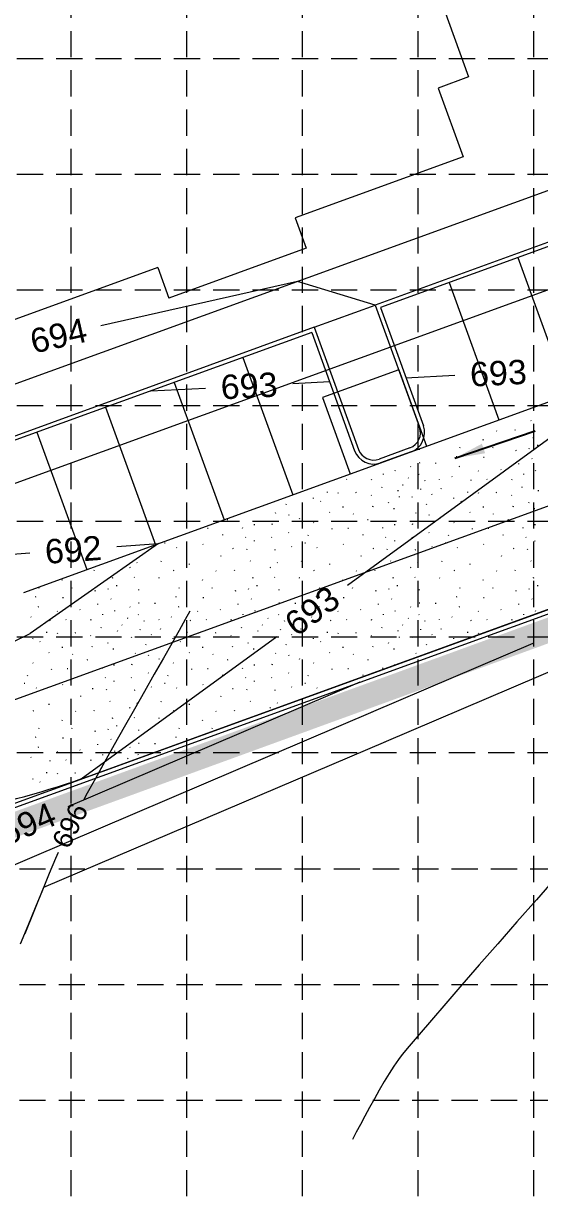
# Model space of a CAD drawing. Header units: feet. Extents: x 16394 to 17307, y 17282 to 17854.
# Drawn here: x 16830.6 to 16894.2, y 17356.9 to 17501.2 of the extents above; entities that cross this region are included whole.
import ezdxf
from ezdxf.enums import TextEntityAlignment as Align

# ---------------------------------------------------------------- set-up
doc = ezdxf.new("R2010")
doc.units = ezdxf.units.FT
doc.header["$MEASUREMENT"] = 0
doc.linetypes.add('DGN Style 5', pattern=[16.057456, 6.881767, -9.175689])
doc.linetypes.add('HIDDEN', pattern=[0.375, 0.25, -0.125])
for name, color, linetype, lineweight in [('_0', 1, 'Continuous', 0), ('Level 1', 7, 'Continuous', 0), ('Level 17', 7, 'Continuous', 0), ('Level 25', 7, 'Continuous', 0), ('Level 38', 7, 'Continuous', 0), ('Level 4', 7, 'Continuous', 0), ('Level 5', 7, 'Continuous', 0), ('Level 51', 7, 'Continuous', 0)]:
    doc.layers.add(name, color=color, linetype=linetype, lineweight=lineweight)
doc.layers.add('GRID', color=254, linetype='HIDDEN')
doc.layers.add('LIMITS OF DISTURBANCE', color=1, linetype='HIDDEN')
doc.styles.get("Standard").update_dxf_attribs({"font": 'ARIAL.TTF'})
doc.styles.add('Style-ENGINEERING', font='ENGINEERING.shx')
doc.dimstyles.get("Standard").update_dxf_attribs({"dimtxt": 0.18, "dimasz": 0.18, "dimexe": 0.18, "dimexo": 0.0625, "dimgap": 0.09, "dimtad": 0, "dimtih": 1, "dimtoh": 1, "dimdec": 4, "dimzin": 0, "dimdsep": 46, "dimtxsty": 'Standard', "dimcen": 0.09, "dimadec": 0, "dimazin": 0, "dimtfac": 1, "dimtdec": 4, "dimtofl": 0, "dimtmove": 0, "dimatfit": 3, "dimfxl": 0, "dimtolj": 1, "dimtzin": 0, "dimarcsym": 0})

msp = doc.modelspace()

# ---------------------------------------------------------------- linework, layer by layer
at = {"layer": 'GRID', "color": 252, "linetype": 'HIDDEN', "lineweight": 0, "ltscale": 12.9}
for p, q in [((16836.43, 17838.88), (16836.43, 17340.07)), ((16850.68, 17838.88), (16850.68, 17340.07)), ((16864.93, 17838.88), (16864.93, 17340.07)), ((16879.18, 17838.88), (16879.18, 17340.07)), ((16893.43, 17838.88), (16893.43, 17340.07)), ((16408.93, 17496.88), (17292.43, 17496.88)), ((16408.93, 17482.63), (17292.43, 17482.63)), ((16408.93, 17468.38), (17292.43, 17468.38)), ((16408.93, 17454.13), (17292.43, 17454.13)), ((16408.93, 17439.88), (17292.43, 17439.88)), ((16408.93, 17425.63), (17292.43, 17425.63)), ((16408.93, 17411.38), (17292.43, 17411.38)), ((16409.25, 17397.07), (17292.75, 17397.07)), ((16409.25, 17382.82), (17292.75, 17382.82)), ((16409.25, 17368.57), (17292.75, 17368.57))]:
    msp.add_line(p, q, dxfattribs=at)
at = {"layer": 'Level 1', "color": 7, "linetype": 'Continuous', "lineweight": 0}
msp.add_line((16820.63, 17414.69), (17136.81, 17529.54), dxfattribs=at)
at = {"layer": 'Level 1', "color": 35, "linetype": 'DGN Style 5', "lineweight": 0}
for p, q in [((16850.53, 17427.78), (16849.78, 17426.44)), ((16851.08, 17428.79), (16850.53, 17427.78)), ((16849.78, 17426.44), (16848.88, 17424.84)), ((16848.88, 17424.84), (16847.85, 17423.02)), ((16847.85, 17423.02), (16846.72, 17421.03)), ((16846.72, 17421.03), (16845.51, 17418.92)), ((16845.51, 17418.92), (16844.27, 17416.73)), ((16844.27, 17416.73), (16843.01, 17414.52)), ((16843.01, 17414.52), (16841.77, 17412.33)), ((16841.77, 17412.33), (16840.58, 17410.21)), ((16840.58, 17410.21), (16839.46, 17408.21)), ((16839.46, 17408.21), (16838.45, 17406.38)), ((16838.45, 17406.38), (16838.03, 17405.59)), ((16834.87, 17399.06), (16834.56, 17398.34)), ((16834.56, 17398.34), (16833.78, 17396.48)), ((16833.78, 17396.48), (16832.93, 17394.44)), ((16896.18, 17395.99), (16893.77, 17393.26)), ((16832.93, 17394.44), (16832.04, 17392.28)), ((16893.77, 17393.26), (16891.37, 17390.53)), ((16832.04, 17392.28), (16831.13, 17390.05)), ((16891.37, 17390.53), (16889.01, 17387.83)), ((16831.13, 17390.05), (16830.21, 17387.78)), ((16889.01, 17387.83), (16886.73, 17385.23)), ((16886.73, 17385.23), (16884.58, 17382.76)), ((16884.58, 17382.76), (16882.61, 17380.48)), ((16882.61, 17380.48), (16880.84, 17378.43)), ((16880.84, 17378.43), (16879.33, 17376.67)), ((16879.33, 17376.67), (16878.12, 17375.24)), ((16878.12, 17375.24), (16877.26, 17374.2)), ((16876.22, 17372.77), (16875.63, 17371.85)), ((16876.78, 17373.59), (16876.22, 17372.77)), ((16877.26, 17374.2), (16876.78, 17373.59)), ((16875.63, 17371.85), (16875.03, 17370.86)), ((16875.03, 17370.86), (16874.43, 17369.82)), ((16873.82, 17368.75), (16873.23, 17367.68)), ((16874.43, 17369.82), (16873.82, 17368.75)), ((16873.23, 17367.68), (16872.65, 17366.62)), ((16872.1, 17365.59), (16871.59, 17364.63)), ((16872.65, 17366.62), (16872.1, 17365.59)), ((16871.59, 17364.63), (16871.11, 17363.75))]:
    msp.add_line(p, q, dxfattribs=at)
at = {"layer": 'Level 17', "color": 7, "linetype": 'Continuous', "lineweight": 0}
for p, q in [((16879.97, 17509.64), (16885.43, 17494.6)), ((16885.43, 17494.6), (16881.67, 17493.23)), ((16881.67, 17493.23), (16884.74, 17484.77)), ((16884.74, 17484.77), (16864.06, 17477.26)), ((16864.06, 17477.26), (16865.43, 17473.5)), ((16865.43, 17473.5), (16848.51, 17467.36)), ((16847.14, 17471.12), (16820.83, 17461.56)), ((16847.14, 17471.12), (16848.51, 17467.36))]:
    msp.add_line(p, q, dxfattribs=at)
at = {"layer": 'Level 25', "color": 7, "linetype": 'Continuous', "lineweight": 0}
for p, q in [((16941.91, 17485.35), (16809.88, 17437.39)), ((16928.69, 17466.71), (16830.6, 17431.08)), ((16876.82, 17458.51), (16867.42, 17455.1)), ((16876.82, 17458.51), (16880.23, 17449.11)), ((16867.42, 17455.1), (16870.83, 17445.7)), ((16838.79, 17408.53), (16963.27, 17453.74))]:
    msp.add_line(p, q, dxfattribs=at)
msp.add_arc((16804.65, 17502.52), 100, 270.6587, 289.9625, dxfattribs=at)
at = {"layer": 'Level 38', "color": 7, "linetype": 'Continuous', "lineweight": 0}
for p, q in [((16914.95, 17487.79), (16817.56, 17452.41)), ((16925.61, 17485.28), (16873.92, 17466.5)), ((16925.31, 17484.64), (16874.56, 17466.2)), ((16891.48, 17472.35), (16897.62, 17455.43)), ((16883.02, 17469.27), (16889.16, 17452.35)), ((16866.4, 17463.77), (16873.92, 17466.5)), ((16873.92, 17466.5), (16879.38, 17451.46)), ((16874.56, 17466.2), (16879.85, 17451.63)), ((16866.4, 17463.77), (16823.16, 17448.06)), ((16866.4, 17463.77), (16871.86, 17448.73)), ((16866.1, 17463.13), (16823.8, 17447.76)), ((16866.1, 17463.13), (16871.39, 17448.56)), ((16857.64, 17460.06), (16863.78, 17443.14)), ((16849.18, 17456.98), (16855.33, 17440.06)), ((16822.19, 17402.49), (16963.27, 17453.74)), ((16840.72, 17453.91), (16846.87, 17436.99)), ((16822.36, 17402.02), (16963.44, 17453.27)), ((16832.26, 17450.84), (16838.41, 17433.92)), ((16878.18, 17448.9), (16874.42, 17447.53)), ((16878.35, 17448.43), (16874.59, 17447.06))]:
    msp.add_line(p, q, dxfattribs=at)
for centre, radius, start, end in [((16877.5, 17450.78), 2, 289.9625, 19.9625), ((16877.5, 17450.78), 2.5, 289.9625, 19.9625), ((16873.74, 17449.41), 2.5, 199.9625, 289.9625), ((16873.74, 17449.41), 2, 199.9625, 289.9625)]:
    msp.add_arc(centre, radius, start, end, dxfattribs=at)
at = {"layer": 'Level 5', "color": 35, "linetype": 'Continuous', "lineweight": 0}
for p, q in [((16864.35, 17469.41), (16840.15, 17463.93)), ((16873.92, 17466.5), (16864.35, 17469.41)), ((16870.49, 17432.01), (16907.68, 17459.08)), ((16863.76, 17456.83), (16868.3, 17457.07)), ((16877.7, 17457.55), (16883.72, 17457.85)), ((16846.31, 17455.94), (16853.02, 17456.28)), ((16941.15, 17440.85), (16874.98, 17412.63)), ((16847.25, 17437.13), (16831.44, 17426.05)), ((16842.1, 17436.76), (16847.25, 17437.13)), ((16828.17, 17435.75), (16831.38, 17435.98)), ((16805.68, 17413.58), (16831.44, 17426.05)), ((16837.72, 17408.14), (16861.8, 17425.68)), ((16893.35, 17424.81), (16873.41, 17416.31)), ((16872.04, 17420.07), (16836.05, 17404.72)), ((16873.61, 17416.39), (16785.78, 17378.93)), ((16875.18, 17412.71), (16833.06, 17394.75)), ((16833.06, 17394.75), (16830.79, 17389.07))]:
    msp.add_line(p, q, dxfattribs=at)
at = {"layer": 'Level 51', "color": 254, "linetype": 'Continuous', "lineweight": 0}
for p, q in [((16893.12, 17452.24), (16893.07, 17452.29)), ((16888.89, 17450.99), (16888.84, 17451.03)), ((16891.17, 17451.09), (16891.2, 17451.18)), ((16887.23, 17449.88), (16887.26, 17449.97)), ((16893.44, 17450.17), (16893.34, 17450.15)), ((16893.93, 17449.18), (16893.96, 17449.27)), ((16879.36, 17448.67), (16879.39, 17448.76)), ((16883.97, 17447.83), (16883.88, 17447.81)), ((16884.34, 17448.92), (16884.37, 17449.01)), ((16888.4, 17448.92), (16888.43, 17449.01)), ((16891.3, 17448.58), (16891.21, 17448.56)), ((16892.88, 17448.79), (16892.91, 17448.88)), ((16874.31, 17446.91), (16874.32, 17446.96)), ((16878.31, 17446.58), (16878.26, 17446.63)), ((16879.41, 17447.07), (16879.32, 17447.05)), ((16881.37, 17447), (16881.4, 17447.09)), ((16884.31, 17446.61), (16884.21, 17446.59)), ((16887.36, 17447.74), (16887.27, 17447.72)), ((16891.59, 17446.91), (16891.62, 17447)), ((16893.24, 17447.56), (16893.2, 17447.61)), ((16870.43, 17445.01), (16870.39, 17445.06)), ((16873.47, 17444.99), (16873.5, 17445.08)), ((16874.93, 17445.62), (16874.96, 17445.71)), ((16876.4, 17446.09), (16876.43, 17446.18)), ((16878.04, 17445.19), (16877.99, 17445.24)), ((16879.34, 17445.64), (16879.3, 17445.69)), ((16881.86, 17445.01), (16881.82, 17445.06)), ((16883.39, 17445.33), (16883.35, 17445.37)), ((16885.73, 17444.92), (16885.64, 17444.88)), ((16886.63, 17446.05), (16886.59, 17446.09)), ((16887.71, 17445.01), (16887.67, 17445.06)), ((16889.43, 17446.23), (16889.39, 17446.27)), ((16890.75, 17444.99), (16890.78, 17445.08)), ((16892.21, 17445.62), (16892.24, 17445.71)), ((16893.68, 17446.09), (16893.71, 17446.18)), ((16868.03, 17443.43), (16868.06, 17443.52)), ((16874.73, 17444.02), (16874.76, 17444.11)), ((16876.74, 17443.6), (16876.77, 17443.69)), ((16877.28, 17444.38), (16877.32, 17444.36)), ((16877.32, 17444.36), (16877.33, 17444.34)), ((16879.53, 17443.77), (16879.56, 17443.86)), ((16880.06, 17444.83), (16880.02, 17444.88)), ((16882.04, 17443.85), (16882.07, 17443.94)), ((16885.31, 17443.43), (16885.34, 17443.52)), ((16892.01, 17444.02), (16892.04, 17444.11)), ((16894.02, 17443.6), (16894.05, 17443.69)), ((16862.96, 17441.92), (16862.99, 17442.01)), ((16866.31, 17442.67), (16866.34, 17442.76)), ((16867.21, 17442.32), (16867.17, 17442.36)), ((16869.36, 17443.34), (16869.39, 17443.43)), ((16871.59, 17443.41), (16871.5, 17443.39)), ((16873.45, 17443.03), (16873.41, 17443.07)), ((16875.56, 17442.13), (16875.59, 17442.21)), ((16876.9, 17442.85), (16876.93, 17442.94)), ((16878.48, 17442.84), (16878.51, 17442.93)), ((16880.24, 17441.92), (16880.27, 17442.01)), ((16880.93, 17443.15), (16880.89, 17443.2)), ((16883.59, 17442.67), (16883.62, 17442.76)), ((16884.49, 17442.32), (16884.45, 17442.36)), ((16886.64, 17443.34), (16886.67, 17443.43)), ((16888.87, 17443.41), (16888.78, 17443.39)), ((16890.73, 17443.03), (16890.69, 17443.07)), ((16892.84, 17442.13), (16892.87, 17442.21)), ((16861.68, 17440.85), (16861.64, 17440.9)), ((16863.32, 17440.6), (16863.27, 17440.65)), ((16868.34, 17440.94), (16868.3, 17440.98)), ((16870, 17441.62), (16869.91, 17441.6)), ((16871.23, 17440.73), (16871.19, 17440.77)), ((16873.64, 17441.67), (16873.67, 17441.76)), ((16876.28, 17441.41), (16876.19, 17441.39)), ((16878.96, 17440.85), (16878.92, 17440.9)), ((16880.6, 17440.6), (16880.55, 17440.65)), ((16885.62, 17440.94), (16885.58, 17440.98)), ((16887.28, 17441.62), (16887.19, 17441.6)), ((16888.51, 17440.73), (16888.47, 17440.77)), ((16890.92, 17441.67), (16890.95, 17441.76)), ((16893.56, 17441.41), (16893.47, 17441.39)), ((16855.78, 17440.07), (16855.68, 17440.05)), ((16857.57, 17439.03), (16857.6, 17439.12)), ((16859.09, 17439.44), (16858.99, 17439.42)), ((16861.24, 17439.49), (16861.27, 17439.58)), ((16864.59, 17440.16), (16864.62, 17440.25)), ((16866.37, 17439.68), (16866.33, 17439.73)), ((16873.06, 17440.07), (16872.96, 17440.05)), ((16874.85, 17439.03), (16874.88, 17439.12)), ((16876.37, 17439.44), (16876.27, 17439.42)), ((16878.52, 17439.49), (16878.55, 17439.58)), ((16881.87, 17440.16), (16881.9, 17440.25)), ((16883.65, 17439.68), (16883.61, 17439.73)), ((16890.34, 17440.07), (16890.24, 17440.05)), ((16892.13, 17439.03), (16892.16, 17439.12)), ((16893.65, 17439.44), (16893.55, 17439.42)), ((16853.35, 17438.99), (16853.26, 17438.97)), ((16855.14, 17438.16), (16855.17, 17438.25)), ((16857.97, 17437.89), (16857.93, 17437.93)), ((16861.21, 17437.88), (16861.16, 17437.92)), ((16863.28, 17438.43), (16863.23, 17438.48)), ((16865.68, 17438.11), (16865.71, 17438.2)), ((16868.61, 17438.91), (16868.64, 17439)), ((16870.63, 17438.99), (16870.54, 17438.97)), ((16872.42, 17438.16), (16872.45, 17438.25)), ((16875.25, 17437.89), (16875.21, 17437.93)), ((16878.49, 17437.88), (16878.44, 17437.92)), ((16880.56, 17438.43), (16880.51, 17438.48)), ((16882.96, 17438.11), (16882.99, 17438.2)), ((16885.89, 17438.91), (16885.92, 17439)), ((16887.91, 17438.99), (16887.82, 17438.97)), ((16889.7, 17438.16), (16889.73, 17438.25)), ((16892.53, 17437.89), (16892.49, 17437.93)), ((16846.37, 17436.72), (16846.33, 17436.76)), ((16848.07, 17437.19), (16847.98, 17437.17)), ((16849.51, 17436.59), (16849.47, 17436.64)), ((16852.74, 17437.01), (16852.69, 17437.06)), ((16856.45, 17436.52), (16856.35, 17436.5)), ((16858.11, 17436.4), (16858.14, 17436.49)), ((16859.04, 17437.42), (16859.07, 17437.51)), ((16861.61, 17436.35), (16861.52, 17436.31)), ((16863.65, 17436.72), (16863.61, 17436.76)), ((16865.35, 17437.19), (16865.26, 17437.17)), ((16866.79, 17436.59), (16866.75, 17436.64)), ((16870.02, 17437.01), (16869.97, 17437.06)), ((16873.73, 17436.52), (16873.63, 17436.5)), ((16875.39, 17436.4), (16875.42, 17436.49)), ((16876.32, 17437.42), (16876.35, 17437.51)), ((16878.89, 17436.35), (16878.8, 17436.31)), ((16880.93, 17436.72), (16880.89, 17436.76)), ((16882.63, 17437.19), (16882.54, 17437.17)), ((16884.07, 17436.59), (16884.03, 17436.64)), ((16887.3, 17437.01), (16887.25, 17437.06)), ((16891.01, 17436.52), (16890.91, 17436.5)), ((16892.67, 17436.4), (16892.7, 17436.49)), ((16893.6, 17437.42), (16893.63, 17437.51)), ((16847.56, 17434.9), (16847.59, 17434.99)), ((16854.93, 17435.57), (16854.96, 17435.66)), ((16858.56, 17434.96), (16858.51, 17435.01)), ((16864.84, 17434.9), (16864.87, 17434.99)), ((16872.21, 17435.57), (16872.24, 17435.66)), ((16875.84, 17434.96), (16875.79, 17435.01)), ((16882.12, 17434.9), (16882.15, 17434.99)), ((16889.49, 17435.57), (16889.52, 17435.66)), ((16893.12, 17434.96), (16893.07, 17435.01)), ((16839.33, 17433.81), (16839.36, 17433.9)), ((16843.75, 17434.2), (16843.66, 17434.15)), ((16844.6, 17434.74), (16844.56, 17434.78)), ((16849.12, 17433.8), (16849.03, 17433.78)), ((16851.04, 17434.56), (16851.07, 17434.65)), ((16854.33, 17433.71), (16854.28, 17433.75)), ((16856.61, 17433.81), (16856.64, 17433.9)), ((16861.03, 17434.2), (16860.94, 17434.15)), ((16861.88, 17434.74), (16861.84, 17434.78)), ((16866.4, 17433.8), (16866.31, 17433.78)), ((16868.32, 17434.56), (16868.35, 17434.65)), ((16871.61, 17433.71), (16871.56, 17433.75)), ((16873.89, 17433.81), (16873.92, 17433.9)), ((16878.31, 17434.2), (16878.22, 17434.15)), ((16879.16, 17434.74), (16879.12, 17434.78)), ((16883.68, 17433.8), (16883.59, 17433.78)), ((16885.6, 17434.56), (16885.63, 17434.65)), ((16888.89, 17433.71), (16888.84, 17433.75)), ((16891.17, 17433.81), (16891.2, 17433.9)), ((16835.39, 17432.6), (16835.42, 17432.69)), ((16841.6, 17432.89), (16841.5, 17432.87)), ((16842.09, 17431.9), (16842.12, 17431.99)), ((16844.29, 17432.94), (16844.24, 17432.99)), ((16847.34, 17432.87), (16847.29, 17432.92)), ((16852.67, 17432.6), (16852.7, 17432.69)), ((16858.88, 17432.89), (16858.78, 17432.87)), ((16859.37, 17431.9), (16859.4, 17431.99)), ((16861.57, 17432.94), (16861.52, 17432.99)), ((16864.62, 17432.87), (16864.57, 17432.92)), ((16869.95, 17432.6), (16869.98, 17432.69)), ((16876.16, 17432.89), (16876.06, 17432.87)), ((16876.65, 17431.9), (16876.68, 17431.99)), ((16878.85, 17432.94), (16878.8, 17432.99)), ((16881.9, 17432.87), (16881.85, 17432.92)), ((16887.23, 17432.6), (16887.26, 17432.69)), ((16893.44, 17432.89), (16893.34, 17432.87)), ((16893.93, 17431.9), (16893.96, 17431.99)), ((16832.13, 17430.55), (16832.04, 17430.53)), ((16832.5, 17431.64), (16832.53, 17431.73)), ((16835.52, 17430.46), (16835.43, 17430.44)), ((16836.56, 17431.64), (16836.59, 17431.73)), ((16839.46, 17431.3), (16839.37, 17431.28)), ((16841.04, 17431.51), (16841.07, 17431.6)), ((16844.8, 17431.39), (16844.83, 17431.48)), ((16849.41, 17430.55), (16849.32, 17430.53)), ((16849.78, 17431.64), (16849.81, 17431.73)), ((16852.8, 17430.46), (16852.71, 17430.44)), ((16853.84, 17431.64), (16853.87, 17431.73)), ((16856.74, 17431.3), (16856.65, 17431.28)), ((16858.32, 17431.51), (16858.35, 17431.6)), ((16862.08, 17431.39), (16862.11, 17431.48)), ((16866.69, 17430.55), (16866.6, 17430.53)), ((16867.06, 17431.64), (16867.09, 17431.73)), ((16870.08, 17430.46), (16869.99, 17430.44)), ((16871.12, 17431.64), (16871.15, 17431.73)), ((16874.02, 17431.3), (16873.93, 17431.28)), ((16875.6, 17431.51), (16875.63, 17431.6)), ((16879.36, 17431.39), (16879.39, 17431.48)), ((16883.97, 17430.55), (16883.88, 17430.53)), ((16884.34, 17431.64), (16884.37, 17431.73)), ((16887.36, 17430.46), (16887.27, 17430.44)), ((16888.4, 17431.64), (16888.43, 17431.73)), ((16891.3, 17431.3), (16891.21, 17431.28)), ((16892.88, 17431.51), (16892.91, 17431.6)), ((16832.47, 17429.33), (16832.37, 17429.31)), ((16839.75, 17429.63), (16839.78, 17429.72)), ((16841.4, 17430.28), (16841.36, 17430.33)), ((16843.75, 17429.3), (16843.7, 17429.35)), ((16844.85, 17429.79), (16844.76, 17429.77)), ((16846.81, 17429.72), (16846.84, 17429.81)), ((16849.75, 17429.33), (16849.65, 17429.31)), ((16857.03, 17429.63), (16857.06, 17429.72)), ((16858.68, 17430.28), (16858.64, 17430.33)), ((16861.03, 17429.3), (16860.98, 17429.35)), ((16862.13, 17429.79), (16862.04, 17429.77)), ((16864.09, 17429.72), (16864.12, 17429.81)), ((16867.03, 17429.33), (16866.93, 17429.31)), ((16874.31, 17429.63), (16874.34, 17429.72)), ((16875.96, 17430.28), (16875.92, 17430.33)), ((16878.31, 17429.3), (16878.26, 17429.35)), ((16879.41, 17429.79), (16879.32, 17429.77)), ((16881.37, 17429.72), (16881.4, 17429.81)), ((16884.31, 17429.33), (16884.21, 17429.31)), ((16891.59, 17429.63), (16891.62, 17429.72)), ((16893.24, 17430.28), (16893.2, 17430.33)), ((16831.55, 17428.05), (16831.51, 17428.09)), ((16833.89, 17427.64), (16833.8, 17427.6)), ((16834.79, 17428.77), (16834.75, 17428.81)), ((16835.87, 17427.73), (16835.83, 17427.78)), ((16837.59, 17428.95), (16837.55, 17428.99)), ((16838.91, 17427.71), (16838.94, 17427.8)), ((16840.37, 17428.34), (16840.4, 17428.43)), ((16841.84, 17428.81), (16841.87, 17428.9)), ((16843.48, 17427.91), (16843.43, 17427.96)), ((16844.78, 17428.36), (16844.74, 17428.41)), ((16845.5, 17427.55), (16845.46, 17427.6)), ((16847.3, 17427.73), (16847.26, 17427.78)), ((16848.83, 17428.05), (16848.79, 17428.09)), ((16851.17, 17427.64), (16851.08, 17427.6)), ((16852.07, 17428.77), (16852.03, 17428.81)), ((16853.15, 17427.73), (16853.11, 17427.78)), ((16854.87, 17428.95), (16854.83, 17428.99)), ((16856.19, 17427.71), (16856.22, 17427.8)), ((16857.65, 17428.34), (16857.68, 17428.43)), ((16859.12, 17428.81), (16859.15, 17428.9)), ((16860.76, 17427.91), (16860.71, 17427.96)), ((16862.06, 17428.36), (16862.02, 17428.41)), ((16862.78, 17427.55), (16862.74, 17427.6)), ((16864.58, 17427.73), (16864.54, 17427.78)), ((16866.11, 17428.05), (16866.07, 17428.09)), ((16868.45, 17427.64), (16868.36, 17427.6)), ((16869.35, 17428.77), (16869.31, 17428.81)), ((16870.43, 17427.73), (16870.39, 17427.78)), ((16872.15, 17428.95), (16872.11, 17428.99)), ((16873.47, 17427.71), (16873.5, 17427.8)), ((16874.93, 17428.34), (16874.96, 17428.43)), ((16876.4, 17428.81), (16876.43, 17428.9)), ((16878.04, 17427.91), (16877.99, 17427.96)), ((16879.34, 17428.36), (16879.3, 17428.41)), ((16880.06, 17427.55), (16880.02, 17427.6)), ((16881.86, 17427.73), (16881.82, 17427.78)), ((16883.39, 17428.05), (16883.35, 17428.09)), ((16885.73, 17427.64), (16885.64, 17427.6)), ((16886.63, 17428.77), (16886.59, 17428.81)), ((16887.71, 17427.73), (16887.67, 17427.78)), ((16889.43, 17428.95), (16889.39, 17428.99)), ((16890.75, 17427.71), (16890.78, 17427.8)), ((16892.21, 17428.34), (16892.24, 17428.43)), ((16893.68, 17428.81), (16893.71, 17428.9)), ((16833.47, 17426.15), (16833.5, 17426.24)), ((16834.8, 17426.06), (16834.83, 17426.15)), ((16837.03, 17426.13), (16836.94, 17426.11)), ((16840.17, 17426.74), (16840.2, 17426.83)), ((16842.18, 17426.32), (16842.21, 17426.41)), ((16842.72, 17427.1), (16842.76, 17427.08)), ((16842.76, 17427.08), (16842.77, 17427.06)), ((16844.97, 17426.49), (16845, 17426.58)), ((16847.48, 17426.57), (16847.51, 17426.66)), ((16850.75, 17426.15), (16850.78, 17426.24)), ((16852.08, 17426.06), (16852.11, 17426.15)), ((16854.31, 17426.13), (16854.22, 17426.11)), ((16857.45, 17426.74), (16857.48, 17426.83)), ((16859.46, 17426.32), (16859.49, 17426.41)), ((16860, 17427.1), (16860.04, 17427.08)), ((16860.04, 17427.08), (16860.05, 17427.06)), ((16862.25, 17426.49), (16862.28, 17426.58)), ((16864.76, 17426.57), (16864.79, 17426.66)), ((16868.03, 17426.15), (16868.06, 17426.24)), ((16869.36, 17426.06), (16869.39, 17426.15)), ((16871.59, 17426.13), (16871.5, 17426.11)), ((16874.73, 17426.74), (16874.76, 17426.83)), ((16876.74, 17426.32), (16876.77, 17426.41)), ((16877.28, 17427.1), (16877.32, 17427.08)), ((16877.32, 17427.08), (16877.33, 17427.06)), ((16879.53, 17426.49), (16879.56, 17426.58)), ((16882.04, 17426.57), (16882.07, 17426.66)), ((16885.31, 17426.15), (16885.34, 17426.24)), ((16886.64, 17426.06), (16886.67, 17426.15)), ((16831.75, 17425.39), (16831.78, 17425.48)), ((16832.65, 17425.04), (16832.61, 17425.08)), ((16838.89, 17425.75), (16838.85, 17425.79)), ((16841, 17424.85), (16841.03, 17424.93)), ((16842.34, 17425.57), (16842.37, 17425.66)), ((16843.92, 17425.56), (16843.95, 17425.65)), ((16845.68, 17424.64), (16845.71, 17424.73)), ((16846.37, 17425.87), (16846.33, 17425.92)), ((16849.03, 17425.39), (16849.06, 17425.48)), ((16849.93, 17425.04), (16849.89, 17425.08)), ((16856.17, 17425.75), (16856.13, 17425.79)), ((16858.28, 17424.85), (16858.31, 17424.93)), ((16859.62, 17425.57), (16859.65, 17425.66)), ((16861.2, 17425.56), (16861.23, 17425.65)), ((16862.96, 17424.64), (16862.99, 17424.73)), ((16863.65, 17425.87), (16863.61, 17425.92)), ((16866.31, 17425.39), (16866.34, 17425.48)), ((16867.21, 17425.04), (16867.17, 17425.08)), ((16873.45, 17425.75), (16873.41, 17425.79)), ((16875.56, 17424.85), (16875.59, 17424.93)), ((16876.9, 17425.57), (16876.93, 17425.66)), ((16878.48, 17425.56), (16878.51, 17425.65)), ((16880.24, 17424.64), (16880.27, 17424.73)), ((16880.93, 17425.87), (16880.89, 17425.92)), ((16883.59, 17425.39), (16883.62, 17425.48)), ((16833.78, 17423.66), (16833.74, 17423.7)), ((16835.44, 17424.34), (16835.35, 17424.32)), ((16836.67, 17423.45), (16836.63, 17423.49)), ((16839.08, 17424.39), (16839.11, 17424.48)), ((16841.72, 17424.13), (16841.63, 17424.11)), ((16844.4, 17423.57), (16844.36, 17423.62)), ((16846.04, 17423.32), (16845.99, 17423.37)), ((16851.06, 17423.66), (16851.02, 17423.7)), ((16852.72, 17424.34), (16852.63, 17424.32)), ((16853.95, 17423.45), (16853.91, 17423.49)), ((16856.36, 17424.39), (16856.39, 17424.48)), ((16859, 17424.13), (16858.91, 17424.11)), ((16861.68, 17423.57), (16861.64, 17423.62)), ((16863.32, 17423.32), (16863.27, 17423.37)), ((16868.34, 17423.66), (16868.3, 17423.7)), ((16870, 17424.34), (16869.91, 17424.32)), ((16871.23, 17423.45), (16871.19, 17423.49)), ((16873.64, 17424.39), (16873.67, 17424.48)), ((16876.28, 17424.13), (16876.19, 17424.11)), ((16878.96, 17423.57), (16878.92, 17423.62)), ((16831.81, 17422.4), (16831.77, 17422.45)), ((16838.5, 17422.79), (16838.4, 17422.77)), ((16840.29, 17421.75), (16840.32, 17421.84)), ((16841.81, 17422.16), (16841.71, 17422.14)), ((16843.96, 17422.21), (16843.99, 17422.3)), ((16847.31, 17422.88), (16847.34, 17422.97)), ((16849.09, 17422.4), (16849.05, 17422.45)), ((16855.78, 17422.79), (16855.68, 17422.77)), ((16857.57, 17421.75), (16857.6, 17421.84)), ((16859.09, 17422.16), (16858.99, 17422.14)), ((16861.24, 17422.21), (16861.27, 17422.3)), ((16864.59, 17422.88), (16864.62, 17422.97)), ((16866.37, 17422.4), (16866.33, 17422.45)), ((16873.06, 17422.79), (16872.96, 17422.77)), ((16874.85, 17421.75), (16874.88, 17421.84)), ((16876.31, 17422.15), (16876.27, 17422.14)), ((16831.12, 17420.83), (16831.15, 17420.92)), ((16834.05, 17421.63), (16834.08, 17421.72)), ((16836.07, 17421.71), (16835.98, 17421.69)), ((16837.86, 17420.88), (16837.89, 17420.97)), ((16840.69, 17420.61), (16840.65, 17420.65)), ((16843.93, 17420.6), (16843.88, 17420.64)), ((16846, 17421.15), (16845.95, 17421.2)), ((16848.4, 17420.83), (16848.43, 17420.92)), ((16851.33, 17421.63), (16851.36, 17421.72)), ((16853.35, 17421.71), (16853.26, 17421.69)), ((16855.14, 17420.88), (16855.17, 17420.97)), ((16857.97, 17420.61), (16857.93, 17420.65)), ((16861.21, 17420.6), (16861.16, 17420.64)), ((16863.28, 17421.15), (16863.23, 17421.2)), ((16865.68, 17420.83), (16865.71, 17420.92)), ((16868.61, 17421.63), (16868.64, 17421.72)), ((16870.63, 17421.71), (16870.54, 17421.69)), ((16872.42, 17420.88), (16872.45, 17420.97)), ((16830.79, 17419.91), (16830.7, 17419.89)), ((16832.23, 17419.31), (16832.19, 17419.36)), ((16835.46, 17419.73), (16835.41, 17419.78)), ((16839.17, 17419.24), (16839.07, 17419.22)), ((16840.83, 17419.12), (16840.86, 17419.21)), ((16841.76, 17420.14), (16841.79, 17420.23)), ((16844.33, 17419.07), (16844.24, 17419.03)), ((16846.37, 17419.44), (16846.33, 17419.48)), ((16848.07, 17419.91), (16847.98, 17419.89)), ((16849.51, 17419.31), (16849.47, 17419.36)), ((16852.74, 17419.73), (16852.69, 17419.78)), ((16856.45, 17419.24), (16856.35, 17419.22)), ((16858.11, 17419.12), (16858.14, 17419.21)), ((16859.04, 17420.14), (16859.07, 17420.23)), ((16861.61, 17419.07), (16861.52, 17419.03)), ((16863.65, 17419.44), (16863.61, 17419.48)), ((16865.35, 17419.91), (16865.26, 17419.89)), ((16866.79, 17419.31), (16866.75, 17419.36)), ((16837.65, 17418.29), (16837.68, 17418.38)), ((16841.28, 17417.68), (16841.23, 17417.73)), ((16844.6, 17417.46), (16844.56, 17417.5)), ((16847.56, 17417.62), (16847.59, 17417.71)), ((16854.93, 17418.29), (16854.96, 17418.38)), ((16858.56, 17417.68), (16858.51, 17417.73)), ((16861.88, 17417.46), (16861.84, 17417.5)), ((16831.84, 17416.52), (16831.75, 17416.5)), ((16833.76, 17417.28), (16833.79, 17417.37)), ((16837.05, 17416.43), (16837, 17416.47)), ((16839.33, 17416.53), (16839.36, 17416.62)), ((16843.75, 17416.92), (16843.66, 17416.87)), ((16849.12, 17416.52), (16849.03, 17416.5)), ((16851.04, 17417.28), (16851.07, 17417.37)), ((16854.33, 17416.43), (16854.28, 17416.47)), ((16856.61, 17416.53), (16856.64, 17416.62)), ((16861.03, 17416.92), (16860.94, 17416.87)), ((16835.39, 17415.32), (16835.42, 17415.41)), ((16841.6, 17415.61), (16841.5, 17415.59)), ((16842.09, 17414.62), (16842.12, 17414.71)), ((16844.29, 17415.66), (16844.24, 17415.71)), ((16847.34, 17415.59), (16847.29, 17415.64)), ((16852.67, 17415.32), (16852.7, 17415.41)), ((16832.13, 17413.27), (16832.04, 17413.25)), ((16832.5, 17414.36), (16832.53, 17414.45)), ((16835.52, 17413.18), (16835.43, 17413.16)), ((16836.56, 17414.36), (16836.59, 17414.45)), ((16839.46, 17414.02), (16839.37, 17414)), ((16841.04, 17414.23), (16841.07, 17414.32)), ((16844.8, 17414.11), (16844.83, 17414.2)), ((16849.41, 17413.27), (16849.32, 17413.25)), ((16849.78, 17414.36), (16849.81, 17414.45)), ((16853.84, 17414.36), (16853.87, 17414.45)), ((16832.47, 17412.05), (16832.37, 17412.03)), ((16837.59, 17411.67), (16837.55, 17411.71)), ((16839.75, 17412.35), (16839.78, 17412.44)), ((16841.4, 17413), (16841.36, 17413.05)), ((16843.75, 17412.02), (16843.7, 17412.07)), ((16844.85, 17412.51), (16844.76, 17412.49)), ((16846.81, 17412.44), (16846.84, 17412.53)), ((16831.55, 17410.77), (16831.51, 17410.81)), ((16833.89, 17410.36), (16833.8, 17410.32)), ((16834.79, 17411.49), (16834.75, 17411.53)), ((16835.87, 17410.45), (16835.83, 17410.5)), ((16838.91, 17410.43), (16838.94, 17410.52)), ((16840.37, 17411.06), (16840.4, 17411.15)), ((16841.84, 17411.53), (16841.87, 17411.62)), ((16843.48, 17410.63), (16843.43, 17410.68)), ((16844.78, 17411.08), (16844.74, 17411.13)), ((16833.47, 17408.87), (16833.5, 17408.96)), ((16834.8, 17408.78), (16834.83, 17408.87)), ((16837.03, 17408.85), (16836.94, 17408.83)), ((16840.17, 17409.46), (16840.2, 17409.55)), ((16831.75, 17408.11), (16831.78, 17408.2)), ((16832.65, 17407.76), (16832.61, 17407.8))]:
    msp.add_line(p, q, dxfattribs=at)
at = {"layer": 'LIMITS OF DISTURBANCE', "lineweight": 0, "ltscale": 40, "const_width": 3}
msp.add_lwpolyline([(16807.35, 17397.62), (16823.17, 17400.19), (16970.56, 17453.87), (17000.53, 17477.26)], dxfattribs=at)

# ---------------------------------------------------------------- texts
at = {"layer": 'Level 1', "color": 35, "linetype": 'Continuous', "lineweight": 0}
msp.add_text('696', height=2.4, rotation=63.3235, dxfattribs=at).set_placement((16836.15, 17399.36))
at = {"layer": 'Level 4', "color": 35, "linetype": 'Continuous', "lineweight": 0}
for s, rotation, p in [('694', 12.7622, (16834.91, 17462.74)), ('693', 2.9287, (16889.09, 17458.13)), ('693', 2.9287, (16858.39, 17456.56)), ('692', 4.1279, (16836.74, 17436.37)), ('693', 36.0586, (16866.15, 17428.84)), ('694', 23.0972, (16831.11, 17402.61))]:
    msp.add_text(s, height=3, rotation=rotation, dxfattribs=at).set_placement(p, align=Align.MIDDLE_CENTER)

# ---------------------------------------------------------------- leaders
at = {"layer": '_0', "color": 7, "linetype": 'Continuous', "lineweight": 0}
msp.add_leader([(16883.71, 17447.63), (16893.63, 17451)], dimstyle='Standard', override={"dimtxt": 3, "dimasz": 3.75, "dimgap": 0, "dimtad": 1, "dimtxsty": 'Style-ENGINEERING'}, dxfattribs=at)

doc.saveas('drawing.dxf')
